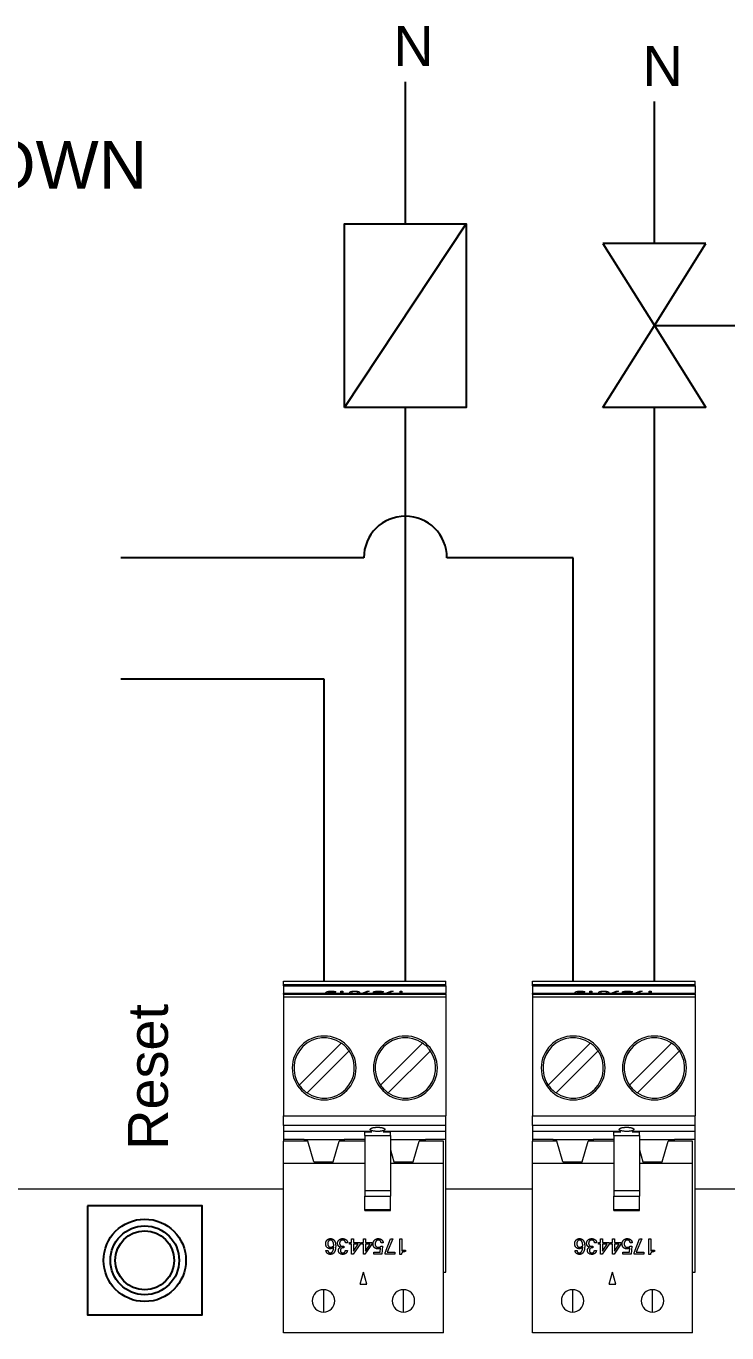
# Model space of a CAD drawing. Header units: millimetres. Extents: x -118 to 1430, y 370 to 1370.
# Drawn here: x 1308.9 to 1352.7, y 544.6 to 626.3 of the extents above; entities that cross this region are included whole.
import ezdxf

# ---------------------------------------------------------------- set-up
doc = ezdxf.new("R2010")
doc.units = ezdxf.units.MM
doc.layers.add('TANGENT EDGES', color=7, linetype='Continuous', lineweight=0)
doc.layers.add('VISIBLE', color=7, linetype='Continuous', lineweight=0)
doc.styles.get("Standard").update_dxf_attribs({"font": 'arial.ttf'})

msp = doc.modelspace()

# ---------------------------------------------------------------- linework, layer by layer
for p, q in [((1332.598, 613.949), (1332.598, 622.834)), ((1348.176, 612.712), (1348.176, 621.596)), ((1328.787, 602.457), (1336.409, 613.949)), ((1351.398, 612.712), (1344.954, 612.712)), ((1344.954, 612.712), (1348.176, 607.584)), ((1348.176, 607.584), (1351.398, 612.712)), ((1344.954, 602.457), (1348.176, 607.584)), ((1348.176, 607.584), (1351.398, 602.457)), ((1348.176, 607.584), (1354.915, 607.584)), ((1332.598, 566.57), (1332.598, 602.457)), ((1351.398, 602.457), (1344.954, 602.457)), ((1348.176, 566.57), (1348.176, 602.457)), ((1330, 593.061), (1314.804, 593.061)), ((1343.096, 593.061), (1335.197, 593.061)), ((1343.096, 566.57), (1343.096, 593.061)), ((1327.518, 585.459), (1314.804, 585.459)), ((1327.518, 566.57), (1327.518, 585.459))]:
    msp.add_line(p, q)
for points in [[(1328.787, 602.457), (1328.787, 613.949), (1336.409, 613.949), (1336.409, 602.457)], [(1312.705, 552.523), (1312.705, 545.692), (1319.888, 545.692), (1319.888, 552.523)]]:
    msp.add_lwpolyline(points, close=True)
for radius in [2.576, 2.151, 1.842]:
    msp.add_circle((1316.297, 549.107), radius)
msp.add_arc((1332.598, 593.061), 2.599, 0, 180)
at = {"layer": 'TANGENT EDGES'}
for p, q in [((1324.978, 566.37), (1335.138, 566.37)), ((1324.978, 565.766), (1335.138, 565.766)), ((1327.813, 565.804), (1327.813, 565.79)), ((1327.971, 565.944), (1327.971, 565.927)), ((1327.975, 565.883), (1327.975, 565.866)), ((1328.084, 565.8), (1328.084, 565.79)), ((1328.152, 565.934), (1328.152, 565.903)), ((1328.176, 565.868), (1328.176, 565.79)), ((1329.29, 565.805), (1329.29, 565.79)), ((1329.427, 565.944), (1329.427, 565.927)), ((1329.564, 565.805), (1329.564, 565.79)), ((1330.682, 565.927), (1330.682, 565.846)), ((1330.776, 565.859), (1330.776, 565.835)), ((1330.919, 565.944), (1330.919, 565.927)), ((1330.922, 565.849), (1330.922, 565.831)), ((1331.126, 565.932), (1331.126, 565.898)), ((1340.556, 566.37), (1350.716, 566.37)), ((1340.556, 565.766), (1350.716, 565.766)), ((1343.391, 565.804), (1343.391, 565.79)), ((1343.549, 565.944), (1343.549, 565.927)), ((1343.553, 565.883), (1343.553, 565.866)), ((1343.662, 565.8), (1343.662, 565.79)), ((1343.73, 565.934), (1343.73, 565.903)), ((1343.754, 565.868), (1343.754, 565.79)), ((1344.868, 565.805), (1344.868, 565.79)), ((1345.005, 565.944), (1345.005, 565.927)), ((1345.142, 565.805), (1345.142, 565.79)), ((1346.26, 565.927), (1346.26, 565.846)), ((1346.354, 565.859), (1346.354, 565.835)), ((1346.497, 565.944), (1346.497, 565.927)), ((1346.499, 565.849), (1346.499, 565.831)), ((1346.704, 565.932), (1346.704, 565.898)), ((1335.138, 565.566), (1324.978, 565.566)), ((1350.716, 565.566), (1340.556, 565.566)), ((1324.978, 558.14), (1335.138, 558.14)), ((1340.556, 558.14), (1350.716, 558.14)), ((1330.058, 557.138), (1330.506, 557.138)), ((1331.21, 557.138), (1331.658, 557.138)), ((1345.636, 557.138), (1346.084, 557.138)), ((1346.788, 557.138), (1347.236, 557.138)), ((1330.058, 553.115), (1331.658, 553.115)), ((1345.636, 553.115), (1347.236, 553.115)), ((1330.058, 552.294), (1331.658, 552.294)), ((1345.636, 552.294), (1347.236, 552.294)), ((1327.478, 547.27), (1327.478, 545.87)), ((1332.478, 545.87), (1332.478, 547.27)), ((1343.056, 547.27), (1343.056, 545.87)), ((1348.056, 545.87), (1348.056, 547.27))]:
    msp.add_line(p, q, dxfattribs=at)
for centre, start, end in [((1327.478, 546.57), 90, 270), ((1327.478, 546.57), 270, 90), ((1332.478, 546.57), 90, 270), ((1332.478, 546.57), 270, 90), ((1343.056, 546.57), 90, 270), ((1343.056, 546.57), 270, 90), ((1348.056, 546.57), 90, 270), ((1348.056, 546.57), 270, 90)]:
    msp.add_arc(centre, 0.7, start, end, dxfattribs=at)
at = {"layer": 'VISIBLE'}
for p, q in [((1324.978, 566.37), (1324.978, 566.57)), ((1324.978, 566.57), (1335.138, 566.57)), ((1335.138, 566.37), (1335.138, 566.57)), ((1340.556, 566.37), (1340.556, 566.57)), ((1340.556, 566.57), (1350.716, 566.57)), ((1350.716, 566.37), (1350.716, 566.57)), ((1324.978, 566.27), (1324.978, 566.37)), ((1324.978, 566.27), (1324.978, 565.79)), ((1324.978, 566.27), (1335.138, 566.27)), ((1335.138, 565.79), (1324.978, 565.79)), ((1324.978, 565.766), (1324.978, 565.79)), ((1324.978, 565.766), (1324.978, 565.566)), ((1327.733, 565.79), (1327.719, 565.793)), ((1327.756, 565.848), (1327.756, 565.79)), ((1327.757, 565.865), (1327.757, 565.849)), ((1328.242, 565.903), (1328.116, 565.903)), ((1328.131, 565.828), (1328.131, 565.79)), ((1328.556, 565.79), (1328.556, 565.941)), ((1328.556, 565.941), (1328.679, 565.941)), ((1328.679, 565.843), (1328.556, 565.843)), ((1328.679, 565.941), (1328.679, 565.811)), ((1328.679, 565.811), (1328.679, 565.79)), ((1328.908, 565.819), (1328.908, 565.803)), ((1329.243, 565.858), (1329.243, 565.79)), ((1329.611, 565.858), (1329.611, 565.79)), ((1329.858, 565.79), (1330.205, 565.941)), ((1329.858, 565.79), (1329.858, 565.79)), ((1330.342, 565.941), (1329.986, 565.795)), ((1329.986, 565.795), (1329.986, 565.79)), ((1329.986, 565.795), (1330.476, 565.795)), ((1330.205, 565.941), (1330.205, 565.885)), ((1330.205, 565.941), (1330.342, 565.941)), ((1330.476, 565.795), (1330.476, 565.79)), ((1330.639, 565.79), (1330.639, 565.795)), ((1330.639, 565.795), (1331.046, 565.795)), ((1330.72, 565.887), (1330.72, 565.84)), ((1331.046, 565.795), (1331.067, 565.841)), ((1331.046, 565.795), (1331.046, 565.79)), ((1331.067, 565.841), (1331.067, 565.79)), ((1331.094, 565.863), (1331.094, 565.79)), ((1331.094, 565.863), (1331.191, 565.863)), ((1331.225, 565.898), (1331.098, 565.898)), ((1331.191, 565.863), (1331.157, 565.79)), ((1331.341, 565.79), (1331.689, 565.941)), ((1331.341, 565.79), (1331.341, 565.79)), ((1331.826, 565.941), (1331.47, 565.795)), ((1331.47, 565.795), (1331.959, 565.795)), ((1331.47, 565.795), (1331.47, 565.79)), ((1331.689, 565.941), (1331.689, 565.885)), ((1331.689, 565.941), (1331.826, 565.941)), ((1331.959, 565.795), (1331.959, 565.79)), ((1332.265, 565.941), (1332.387, 565.941)), ((1332.265, 565.79), (1332.265, 565.941)), ((1332.387, 565.843), (1332.265, 565.843)), ((1332.387, 565.941), (1332.387, 565.811)), ((1332.387, 565.811), (1332.387, 565.79)), ((1332.617, 565.819), (1332.617, 565.803)), ((1335.138, 566.27), (1335.138, 566.37)), ((1335.138, 566.27), (1335.138, 565.79)), ((1335.138, 565.766), (1335.138, 565.79)), ((1335.138, 565.766), (1335.138, 565.566)), ((1340.556, 566.27), (1340.556, 566.37)), ((1340.556, 566.27), (1340.556, 565.79)), ((1340.556, 566.27), (1350.716, 566.27)), ((1350.716, 565.79), (1340.556, 565.79)), ((1340.556, 565.766), (1340.556, 565.79)), ((1340.556, 565.766), (1340.556, 565.566)), ((1343.311, 565.79), (1343.297, 565.793)), ((1343.334, 565.848), (1343.334, 565.79)), ((1343.335, 565.865), (1343.335, 565.849)), ((1343.82, 565.903), (1343.694, 565.903)), ((1343.709, 565.828), (1343.709, 565.79)), ((1344.134, 565.79), (1344.134, 565.941)), ((1344.134, 565.941), (1344.257, 565.941)), ((1344.257, 565.843), (1344.134, 565.843)), ((1344.257, 565.941), (1344.257, 565.811)), ((1344.257, 565.811), (1344.257, 565.79)), ((1344.486, 565.819), (1344.486, 565.803)), ((1344.821, 565.858), (1344.821, 565.79)), ((1345.189, 565.858), (1345.189, 565.79)), ((1345.436, 565.79), (1345.783, 565.941)), ((1345.436, 565.79), (1345.436, 565.79)), ((1345.92, 565.941), (1345.564, 565.795)), ((1345.564, 565.795), (1345.564, 565.79)), ((1345.564, 565.795), (1346.054, 565.795)), ((1345.783, 565.941), (1345.783, 565.885)), ((1345.783, 565.941), (1345.92, 565.941)), ((1346.054, 565.795), (1346.054, 565.79)), ((1346.217, 565.79), (1346.217, 565.795)), ((1346.217, 565.795), (1346.624, 565.795)), ((1346.298, 565.887), (1346.298, 565.84)), ((1346.624, 565.795), (1346.645, 565.841)), ((1346.624, 565.795), (1346.624, 565.79)), ((1346.645, 565.841), (1346.645, 565.79)), ((1346.672, 565.863), (1346.672, 565.79)), ((1346.672, 565.863), (1346.769, 565.863)), ((1346.803, 565.898), (1346.676, 565.898)), ((1346.769, 565.863), (1346.735, 565.79)), ((1346.919, 565.79), (1347.267, 565.941)), ((1346.919, 565.79), (1346.919, 565.79)), ((1347.404, 565.941), (1347.048, 565.795)), ((1347.048, 565.795), (1347.537, 565.795)), ((1347.048, 565.795), (1347.048, 565.79)), ((1347.267, 565.941), (1347.267, 565.885)), ((1347.267, 565.941), (1347.404, 565.941)), ((1347.537, 565.795), (1347.537, 565.79)), ((1347.843, 565.941), (1347.965, 565.941)), ((1347.843, 565.79), (1347.843, 565.941)), ((1347.965, 565.843), (1347.843, 565.843)), ((1347.965, 565.941), (1347.965, 565.811)), ((1347.965, 565.811), (1347.965, 565.79)), ((1348.195, 565.819), (1348.195, 565.803)), ((1350.716, 566.27), (1350.716, 566.37)), ((1350.716, 566.27), (1350.716, 565.79)), ((1350.716, 565.766), (1350.716, 565.79)), ((1350.716, 565.766), (1350.716, 565.566)), ((1324.978, 565.566), (1324.978, 558.14)), ((1335.138, 565.566), (1335.138, 558.14)), ((1340.556, 565.566), (1340.556, 558.14)), ((1350.716, 565.566), (1350.716, 558.14)), ((1328.585, 562.702), (1325.956, 560.073)), ((1331.036, 560.073), (1333.665, 562.702)), ((1344.163, 562.702), (1341.534, 560.073)), ((1346.614, 560.073), (1349.243, 562.702)), ((1326.451, 559.578), (1329.08, 562.207)), ((1334.16, 562.207), (1331.531, 559.578)), ((1342.029, 559.578), (1344.658, 562.207)), ((1349.738, 562.207), (1347.109, 559.578)), ((1324.978, 557.54), (1324.978, 558.14)), ((1324.978, 557.54), (1324.978, 557.17)), ((1335.138, 557.54), (1324.978, 557.54)), ((1335.138, 557.54), (1335.138, 558.14)), ((1335.138, 557.17), (1335.138, 557.54)), ((1340.556, 557.54), (1340.556, 558.14)), ((1340.556, 557.54), (1340.556, 557.17)), ((1350.716, 557.54), (1340.556, 557.54)), ((1350.716, 557.54), (1350.716, 558.14)), ((1350.716, 557.17), (1350.716, 557.54)), ((1330.477, 557.17), (1324.978, 557.17)), ((1324.978, 557.17), (1324.978, 556.67)), ((1330.058, 557.17), (1330.058, 557.138)), ((1330.058, 556.913), (1330.058, 557.138)), ((1330.058, 556.913), (1330.058, 553.485)), ((1330.058, 556.913), (1331.658, 556.913)), ((1335.138, 557.17), (1331.24, 557.17)), ((1331.658, 557.17), (1331.658, 557.138)), ((1331.658, 556.913), (1331.658, 557.138)), ((1331.658, 556.913), (1331.658, 553.485)), ((1335.138, 556.67), (1335.138, 557.17)), ((1346.055, 557.17), (1340.556, 557.17)), ((1340.556, 557.17), (1340.556, 556.67)), ((1345.636, 557.17), (1345.636, 557.138)), ((1345.636, 556.913), (1345.636, 557.138)), ((1345.636, 556.913), (1345.636, 553.485)), ((1345.636, 556.913), (1347.236, 556.913)), ((1350.716, 557.17), (1346.818, 557.17)), ((1347.236, 557.17), (1347.236, 557.138)), ((1347.236, 556.913), (1347.236, 557.138)), ((1347.236, 556.913), (1347.236, 553.485)), ((1350.716, 556.67), (1350.716, 557.17)), ((1324.978, 556.67), (1324.978, 556.57)), ((1326.263, 556.67), (1324.978, 556.67)), ((1326.503, 556.57), (1324.978, 556.57)), ((1324.978, 555.196), (1324.978, 556.57)), ((1326.263, 556.67), (1328.773, 556.67)), ((1326.263, 556.67), (1326.263, 556.57)), ((1326.873, 555.27), (1326.503, 556.57)), ((1328.083, 555.27), (1328.453, 556.57)), ((1330.058, 556.57), (1328.453, 556.57)), ((1330.058, 556.67), (1328.773, 556.67)), ((1328.773, 556.67), (1328.773, 556.57)), ((1331.658, 556.67), (1333.853, 556.67)), ((1331.658, 556.025), (1331.873, 555.27)), ((1333.083, 555.27), (1333.453, 556.57)), ((1334.978, 556.57), (1333.453, 556.57)), ((1333.853, 556.57), (1333.853, 556.67)), ((1335.138, 556.67), (1333.853, 556.67)), ((1334.978, 555.196), (1334.978, 556.57)), ((1335.138, 548.37), (1335.138, 556.67)), ((1340.556, 556.67), (1340.556, 556.57)), ((1341.841, 556.67), (1340.556, 556.67)), ((1342.081, 556.57), (1340.556, 556.57)), ((1340.556, 555.196), (1340.556, 556.57)), ((1341.841, 556.67), (1344.351, 556.67)), ((1341.841, 556.67), (1341.841, 556.57)), ((1342.451, 555.27), (1342.081, 556.57)), ((1343.661, 555.27), (1344.031, 556.57)), ((1345.636, 556.57), (1344.031, 556.57)), ((1345.636, 556.67), (1344.351, 556.67)), ((1344.351, 556.67), (1344.351, 556.57)), ((1347.236, 556.67), (1349.431, 556.67)), ((1347.236, 556.025), (1347.451, 555.27)), ((1348.661, 555.27), (1349.031, 556.57)), ((1350.556, 556.57), (1349.031, 556.57)), ((1349.431, 556.57), (1349.431, 556.67)), ((1350.716, 556.67), (1349.431, 556.67)), ((1350.556, 555.196), (1350.556, 556.57)), ((1350.716, 548.37), (1350.716, 556.67)), ((1324.978, 555.196), (1330.058, 555.196)), ((1324.978, 553.57), (1324.978, 555.196)), ((1326.873, 555.27), (1328.083, 555.27)), ((1331.658, 555.196), (1334.978, 555.196)), ((1331.873, 555.27), (1333.083, 555.27)), ((1334.978, 553.57), (1334.978, 555.196)), ((1340.556, 555.196), (1345.636, 555.196)), ((1340.556, 553.57), (1340.556, 555.196)), ((1342.451, 555.27), (1343.661, 555.27)), ((1347.236, 555.196), (1350.556, 555.196)), ((1347.451, 555.27), (1348.661, 555.27)), ((1350.556, 553.57), (1350.556, 555.196)), ((1306.678, 553.57), (1324.978, 553.57)), ((1324.978, 544.57), (1324.978, 553.57)), ((1330.058, 553.485), (1330.058, 553.115)), ((1330.058, 553.485), (1331.658, 553.485)), ((1331.658, 553.485), (1331.658, 553.115)), ((1334.978, 544.57), (1334.978, 553.57)), ((1335.138, 553.57), (1340.556, 553.57)), ((1340.556, 544.57), (1340.556, 553.57)), ((1345.636, 553.485), (1345.636, 553.115)), ((1345.636, 553.485), (1347.236, 553.485)), ((1347.236, 553.485), (1347.236, 553.115)), ((1350.556, 544.57), (1350.556, 553.57)), ((1350.716, 553.57), (1356.134, 553.57)), ((1330.058, 552.294), (1330.058, 553.115)), ((1331.658, 552.294), (1331.658, 553.115)), ((1345.636, 552.294), (1345.636, 553.115)), ((1347.236, 552.294), (1347.236, 553.115)), ((1330.058, 552.23), (1330.058, 552.294)), ((1330.058, 552.23), (1331.658, 552.23)), ((1331.658, 552.23), (1331.658, 552.294)), ((1345.636, 552.23), (1345.636, 552.294)), ((1345.636, 552.23), (1347.236, 552.23)), ((1347.236, 552.23), (1347.236, 552.294)), ((1328.983, 550.199), (1328.856, 550.199)), ((1329.104, 550.223), (1329.233, 550.223)), ((1329.104, 550.115), (1329.104, 550.223)), ((1329.233, 550.451), (1329.356, 550.451)), ((1329.233, 550.223), (1329.233, 550.451)), ((1329.356, 550.451), (1329.356, 550.223)), ((1329.356, 550.223), (1329.763, 550.223)), ((1329.763, 550.223), (1329.763, 550.115)), ((1329.845, 550.223), (1329.974, 550.223)), ((1329.845, 550.115), (1329.845, 550.223)), ((1329.974, 550.223), (1329.974, 550.451)), ((1329.974, 550.451), (1330.097, 550.451)), ((1330.097, 550.451), (1330.097, 550.223)), ((1330.097, 550.223), (1330.505, 550.223)), ((1330.505, 550.223), (1330.505, 550.115)), ((1331.211, 550.2), (1331.084, 550.2)), ((1331.327, 549.582), (1331.674, 550.451)), ((1331.811, 550.451), (1331.455, 549.609)), ((1331.674, 550.451), (1331.811, 550.451)), ((1332.25, 549.48), (1332.25, 550.451)), ((1332.25, 550.451), (1332.373, 550.451)), ((1332.373, 550.451), (1332.373, 549.7)), ((1344.561, 550.199), (1344.434, 550.199)), ((1344.682, 550.223), (1344.811, 550.223)), ((1344.682, 550.115), (1344.682, 550.223)), ((1344.811, 550.451), (1344.934, 550.451)), ((1344.811, 550.223), (1344.811, 550.451)), ((1344.934, 550.451), (1344.934, 550.223)), ((1344.934, 550.223), (1345.341, 550.223)), ((1345.341, 550.223), (1345.341, 550.115)), ((1345.423, 550.223), (1345.552, 550.223)), ((1345.423, 550.115), (1345.423, 550.223)), ((1345.552, 550.223), (1345.552, 550.451)), ((1345.552, 550.451), (1345.675, 550.451)), ((1345.675, 550.451), (1345.675, 550.223)), ((1345.675, 550.223), (1346.083, 550.223)), ((1346.083, 550.223), (1346.083, 550.115)), ((1346.789, 550.2), (1346.662, 550.2)), ((1346.905, 549.582), (1347.252, 550.451)), ((1347.389, 550.451), (1347.033, 549.609)), ((1347.252, 550.451), (1347.389, 550.451)), ((1347.828, 549.48), (1347.828, 550.451)), ((1347.828, 550.451), (1347.951, 550.451)), ((1347.951, 550.451), (1347.951, 549.7)), ((1327.631, 549.717), (1327.757, 549.717)), ((1328.692, 549.985), (1328.739, 549.985)), ((1328.739, 549.89), (1328.711, 549.89)), ((1328.739, 549.985), (1328.739, 549.89)), ((1328.845, 549.728), (1328.971, 549.728)), ((1329.233, 550.115), (1329.104, 550.115)), ((1329.233, 549.484), (1329.233, 550.115)), ((1329.329, 549.484), (1329.233, 549.484)), ((1329.763, 550.115), (1329.329, 549.484)), ((1329.356, 549.677), (1329.649, 550.115)), ((1329.356, 550.115), (1329.356, 549.677)), ((1329.649, 550.115), (1329.356, 550.115)), ((1329.974, 550.115), (1329.845, 550.115)), ((1329.974, 549.484), (1329.974, 550.115)), ((1330.071, 549.484), (1329.974, 549.484)), ((1330.505, 550.115), (1330.071, 549.484)), ((1330.097, 550.115), (1330.097, 549.677)), ((1330.097, 549.677), (1330.39, 550.115)), ((1330.39, 550.115), (1330.097, 550.115)), ((1330.624, 549.496), (1330.624, 549.609)), ((1330.624, 549.609), (1331.031, 549.609)), ((1331.136, 549.496), (1330.624, 549.496)), ((1331.031, 549.609), (1331.052, 549.874)), ((1331.08, 550), (1331.177, 550)), ((1331.177, 550), (1331.136, 549.496)), ((1331.327, 549.496), (1331.327, 549.582)), ((1331.945, 549.496), (1331.327, 549.496)), ((1331.455, 549.609), (1331.945, 549.609)), ((1331.945, 549.609), (1331.945, 549.496)), ((1332.345, 549.48), (1332.25, 549.48)), ((1332.602, 549.749), (1332.602, 549.653)), ((1343.209, 549.717), (1343.335, 549.717)), ((1344.27, 549.985), (1344.317, 549.985)), ((1344.317, 549.89), (1344.289, 549.89)), ((1344.317, 549.985), (1344.317, 549.89)), ((1344.422, 549.728), (1344.549, 549.728)), ((1344.811, 550.115), (1344.682, 550.115)), ((1344.811, 549.484), (1344.811, 550.115)), ((1344.907, 549.484), (1344.811, 549.484)), ((1345.341, 550.115), (1344.907, 549.484)), ((1344.934, 549.677), (1345.227, 550.115)), ((1344.934, 550.115), (1344.934, 549.677)), ((1345.227, 550.115), (1344.934, 550.115)), ((1345.552, 550.115), (1345.423, 550.115)), ((1345.552, 549.484), (1345.552, 550.115)), ((1345.649, 549.484), (1345.552, 549.484)), ((1346.083, 550.115), (1345.649, 549.484)), ((1345.675, 550.115), (1345.675, 549.677)), ((1345.675, 549.677), (1345.968, 550.115)), ((1345.968, 550.115), (1345.675, 550.115)), ((1346.202, 549.496), (1346.202, 549.609)), ((1346.202, 549.609), (1346.609, 549.609)), ((1346.714, 549.496), (1346.202, 549.496)), ((1346.609, 549.609), (1346.63, 549.874)), ((1346.658, 550), (1346.755, 550)), ((1346.755, 550), (1346.714, 549.496)), ((1346.905, 549.496), (1346.905, 549.582)), ((1347.523, 549.496), (1346.905, 549.496)), ((1347.033, 549.609), (1347.523, 549.609)), ((1347.523, 549.609), (1347.523, 549.496)), ((1347.922, 549.48), (1347.828, 549.48)), ((1348.18, 549.749), (1348.18, 549.653)), ((1329.777, 547.62), (1329.978, 548.37)), ((1330.179, 547.62), (1329.978, 548.37)), ((1334.978, 548.37), (1335.138, 548.37)), ((1345.355, 547.62), (1345.556, 548.37)), ((1345.757, 547.62), (1345.556, 548.37)), ((1350.556, 548.37), (1350.716, 548.37)), ((1329.777, 547.62), (1330.179, 547.62)), ((1345.355, 547.62), (1345.757, 547.62)), ((1334.978, 544.57), (1324.978, 544.57)), ((1350.556, 544.57), (1340.556, 544.57))]:
    msp.add_line(p, q, dxfattribs=at)
for centre, radius, start, end in [((1327.518, 561.14), 2, 90, 270), ((1327.518, 561.14), 1.891, 135, 214.33655), ((1327.518, 561.14), 1.891, 55.66345, 135), ((1327.518, 561.14), 2, 270, 90), ((1327.518, 561.14), 1.891, 34.33655, 55.66345), ((1332.598, 561.14), 2, 90, 270), ((1332.598, 561.14), 1.891, 135, 214.33655), ((1332.598, 561.14), 1.891, 55.66345, 135), ((1332.598, 561.14), 2, 270, 90), ((1332.598, 561.14), 1.891, 34.33655, 55.66345), ((1343.096, 561.14), 2, 90, 270), ((1343.096, 561.14), 1.891, 135, 214.33655), ((1343.096, 561.14), 1.891, 55.66345, 135), ((1343.096, 561.14), 2, 270, 90), ((1343.096, 561.14), 1.891, 34.33655, 55.66345), ((1348.176, 561.14), 2, 90, 270), ((1348.176, 561.14), 1.891, 135, 214.33655), ((1348.176, 561.14), 1.891, 55.66345, 135), ((1348.176, 561.14), 2, 270, 90), ((1348.176, 561.14), 1.891, 34.33655, 55.66345), ((1327.518, 561.14), 1.891, 315, 34.33655), ((1332.598, 561.14), 1.891, 315, 34.33655), ((1343.096, 561.14), 1.891, 315, 34.33655), ((1348.176, 561.14), 1.891, 315, 34.33655), ((1327.518, 561.14), 1.891, 214.33655, 235.66345), ((1332.598, 561.14), 1.891, 214.33655, 235.66345), ((1343.096, 561.14), 1.891, 214.33655, 235.66345), ((1348.176, 561.14), 1.891, 214.33655, 235.66345), ((1327.518, 561.14), 1.891, 235.66345, 315), ((1332.598, 561.14), 1.891, 235.66345, 315), ((1343.096, 561.14), 1.891, 235.66345, 315), ((1348.176, 561.14), 1.891, 235.66345, 315)]:
    msp.add_arc(centre, radius, start, end, dxfattribs=at)
for points in [[(1327.633, 565.853), (1327.633, 565.944), (1327.971, 565.944)], [(1327.719, 565.793), (1327.633, 565.814), (1327.633, 565.853)], [(1327.675, 565.807), (1327.705, 565.822), (1327.756, 565.831)], [(1327.953, 565.866), (1327.852, 565.866), (1327.756, 565.848)], [(1327.756, 565.848), (1327.758, 565.82), (1327.813, 565.804)], [(1327.822, 565.911), (1327.768, 565.895), (1327.757, 565.865)], [(1327.757, 565.865), (1327.852, 565.883), (1327.975, 565.883)], [(1327.813, 565.804), (1327.854, 565.793), (1327.916, 565.79)], [(1327.964, 565.927), (1327.876, 565.927), (1327.822, 565.911)], [(1328.083, 565.855), (1328.035, 565.866), (1327.953, 565.866)], [(1328.116, 565.903), (1328.1, 565.927), (1327.964, 565.927)], [(1327.971, 565.944), (1328.078, 565.944), (1328.152, 565.934)], [(1327.975, 565.883), (1328.094, 565.883), (1328.176, 565.868)], [(1327.999, 565.79), (1328.05, 565.792), (1328.084, 565.8)], [(1328.131, 565.828), (1328.131, 565.845), (1328.083, 565.855)], [(1328.084, 565.8), (1328.131, 565.811), (1328.131, 565.828)], [(1328.152, 565.934), (1328.227, 565.923), (1328.242, 565.903)], [(1328.176, 565.868), (1328.258, 565.853), (1328.258, 565.829)], [(1328.258, 565.829), (1328.258, 565.806), (1328.182, 565.79)], [(1328.679, 565.811), (1328.753, 565.819), (1328.908, 565.819)], [(1328.908, 565.803), (1328.764, 565.803), (1328.698, 565.79)], [(1329.116, 565.858), (1329.116, 565.944), (1329.427, 565.944)], [(1329.21, 565.79), (1329.116, 565.811), (1329.116, 565.858)], [(1329.154, 565.809), (1329.185, 565.825), (1329.243, 565.834)], [(1329.29, 565.912), (1329.243, 565.897), (1329.243, 565.858)], [(1329.243, 565.858), (1329.243, 565.82), (1329.29, 565.805)], [(1329.427, 565.927), (1329.337, 565.927), (1329.29, 565.912)], [(1329.29, 565.805), (1329.326, 565.793), (1329.387, 565.79)], [(1329.427, 565.944), (1329.738, 565.944), (1329.738, 565.858)], [(1329.564, 565.912), (1329.517, 565.927), (1329.427, 565.927)], [(1329.467, 565.79), (1329.528, 565.793), (1329.564, 565.805)], [(1329.611, 565.858), (1329.611, 565.897), (1329.564, 565.912)], [(1329.564, 565.805), (1329.611, 565.82), (1329.611, 565.858)], [(1329.611, 565.834), (1329.669, 565.825), (1329.7, 565.809)], [(1329.738, 565.858), (1329.738, 565.811), (1329.645, 565.79)], [(1330.593, 565.885), (1330.593, 565.91), (1330.682, 565.927)], [(1330.682, 565.846), (1330.593, 565.86), (1330.593, 565.885)], [(1330.682, 565.927), (1330.771, 565.944), (1330.919, 565.944)], [(1330.889, 565.831), (1330.77, 565.831), (1330.682, 565.846)], [(1330.775, 565.916), (1330.72, 565.904), (1330.72, 565.887)], [(1330.72, 565.887), (1330.72, 565.869), (1330.776, 565.859)], [(1330.919, 565.927), (1330.83, 565.927), (1330.775, 565.916)], [(1330.776, 565.859), (1330.832, 565.849), (1330.922, 565.849)], [(1331.067, 565.841), (1330.996, 565.831), (1330.889, 565.831)], [(1330.919, 565.944), (1331.04, 565.944), (1331.126, 565.932)], [(1331.038, 565.92), (1330.988, 565.927), (1330.919, 565.927)], [(1330.922, 565.849), (1331.024, 565.849), (1331.094, 565.863)], [(1331.098, 565.898), (1331.088, 565.913), (1331.038, 565.92)], [(1331.126, 565.932), (1331.212, 565.921), (1331.225, 565.898)], [(1332.387, 565.811), (1332.462, 565.819), (1332.617, 565.819)], [(1332.617, 565.803), (1332.472, 565.803), (1332.407, 565.79)], [(1343.211, 565.853), (1343.211, 565.944), (1343.549, 565.944)], [(1343.297, 565.793), (1343.211, 565.814), (1343.211, 565.853)], [(1343.253, 565.807), (1343.283, 565.822), (1343.334, 565.831)], [(1343.531, 565.866), (1343.43, 565.866), (1343.334, 565.848)], [(1343.334, 565.848), (1343.336, 565.82), (1343.391, 565.804)], [(1343.4, 565.911), (1343.346, 565.895), (1343.335, 565.865)], [(1343.335, 565.865), (1343.43, 565.883), (1343.553, 565.883)], [(1343.391, 565.804), (1343.432, 565.793), (1343.494, 565.79)], [(1343.541, 565.927), (1343.454, 565.927), (1343.4, 565.911)], [(1343.661, 565.855), (1343.613, 565.866), (1343.531, 565.866)], [(1343.694, 565.903), (1343.678, 565.927), (1343.541, 565.927)], [(1343.549, 565.944), (1343.656, 565.944), (1343.73, 565.934)], [(1343.553, 565.883), (1343.672, 565.883), (1343.754, 565.868)], [(1343.577, 565.79), (1343.628, 565.792), (1343.662, 565.8)], [(1343.709, 565.828), (1343.709, 565.845), (1343.661, 565.855)], [(1343.662, 565.8), (1343.709, 565.811), (1343.709, 565.828)], [(1343.73, 565.934), (1343.805, 565.923), (1343.82, 565.903)], [(1343.754, 565.868), (1343.836, 565.853), (1343.836, 565.829)], [(1343.836, 565.829), (1343.836, 565.806), (1343.76, 565.79)], [(1344.257, 565.811), (1344.331, 565.819), (1344.486, 565.819)], [(1344.486, 565.803), (1344.342, 565.803), (1344.276, 565.79)], [(1344.694, 565.858), (1344.694, 565.944), (1345.005, 565.944)], [(1344.788, 565.79), (1344.694, 565.811), (1344.694, 565.858)], [(1344.732, 565.809), (1344.763, 565.825), (1344.821, 565.834)], [(1344.868, 565.912), (1344.821, 565.897), (1344.821, 565.858)], [(1344.821, 565.858), (1344.821, 565.82), (1344.868, 565.805)], [(1345.005, 565.927), (1344.915, 565.927), (1344.868, 565.912)], [(1344.868, 565.805), (1344.904, 565.793), (1344.965, 565.79)], [(1345.005, 565.944), (1345.316, 565.944), (1345.316, 565.858)], [(1345.142, 565.912), (1345.095, 565.927), (1345.005, 565.927)], [(1345.045, 565.79), (1345.106, 565.793), (1345.142, 565.805)], [(1345.189, 565.858), (1345.189, 565.897), (1345.142, 565.912)], [(1345.142, 565.805), (1345.189, 565.82), (1345.189, 565.858)], [(1345.189, 565.834), (1345.247, 565.825), (1345.278, 565.809)], [(1345.316, 565.858), (1345.316, 565.811), (1345.223, 565.79)], [(1346.171, 565.885), (1346.171, 565.91), (1346.26, 565.927)], [(1346.259, 565.846), (1346.171, 565.86), (1346.171, 565.885)], [(1346.467, 565.831), (1346.348, 565.831), (1346.259, 565.846)], [(1346.26, 565.927), (1346.349, 565.944), (1346.497, 565.944)], [(1346.353, 565.916), (1346.298, 565.904), (1346.298, 565.887)], [(1346.298, 565.887), (1346.298, 565.869), (1346.354, 565.859)], [(1346.497, 565.927), (1346.408, 565.927), (1346.353, 565.916)], [(1346.354, 565.859), (1346.41, 565.849), (1346.499, 565.849)], [(1346.645, 565.841), (1346.574, 565.831), (1346.467, 565.831)], [(1346.497, 565.944), (1346.618, 565.944), (1346.704, 565.932)], [(1346.616, 565.92), (1346.566, 565.927), (1346.497, 565.927)], [(1346.499, 565.849), (1346.602, 565.849), (1346.672, 565.863)], [(1346.676, 565.898), (1346.666, 565.913), (1346.616, 565.92)], [(1346.704, 565.932), (1346.79, 565.921), (1346.803, 565.898)], [(1347.965, 565.811), (1348.04, 565.819), (1348.195, 565.819)], [(1348.195, 565.803), (1348.05, 565.803), (1347.985, 565.79)], [(1327.615, 550.14), (1327.615, 550.276), (1327.696, 550.371)], [(1327.696, 550.371), (1327.778, 550.467), (1327.913, 550.467)], [(1327.789, 550.307), (1327.741, 550.243), (1327.741, 550.148)], [(1327.741, 550.148), (1327.741, 550.052), (1327.79, 549.99)], [(1327.916, 550.371), (1327.837, 550.371), (1327.789, 550.307)], [(1327.913, 550.467), (1328.068, 550.467), (1328.154, 550.347)], [(1328.061, 550.283), (1328.007, 550.371), (1327.916, 550.371)], [(1328.117, 550.031), (1328.115, 550.195), (1328.061, 550.283)], [(1328.154, 550.347), (1328.24, 550.228), (1328.24, 550.004)], [(1328.357, 550.169), (1328.357, 550.302), (1328.448, 550.384)], [(1328.405, 550.015), (1328.357, 550.081), (1328.357, 550.169)], [(1328.448, 550.384), (1328.538, 550.467), (1328.673, 550.467)], [(1328.536, 550.315), (1328.485, 550.26), (1328.485, 550.172)], [(1328.485, 550.172), (1328.485, 550.082), (1328.538, 550.034)], [(1328.673, 550.371), (1328.587, 550.371), (1328.536, 550.315)], [(1328.673, 550.467), (1328.807, 550.467), (1328.892, 550.393)], [(1328.809, 550.32), (1328.761, 550.371), (1328.673, 550.371)], [(1328.856, 550.199), (1328.856, 550.269), (1328.809, 550.32)], [(1328.892, 550.393), (1328.977, 550.32), (1328.983, 550.199)], [(1330.578, 550.126), (1330.578, 550.273), (1330.668, 550.37)], [(1330.668, 550.37), (1330.757, 550.467), (1330.904, 550.467)], [(1330.761, 550.303), (1330.706, 550.236), (1330.706, 550.138)], [(1330.904, 550.371), (1330.816, 550.371), (1330.761, 550.303)], [(1330.904, 550.467), (1331.025, 550.467), (1331.111, 550.4)], [(1331.024, 550.329), (1330.974, 550.371), (1330.904, 550.371)], [(1331.084, 550.2), (1331.074, 550.287), (1331.024, 550.329)], [(1331.111, 550.4), (1331.197, 550.333), (1331.211, 550.2)], [(1343.192, 550.14), (1343.192, 550.276), (1343.274, 550.371)], [(1343.274, 550.371), (1343.356, 550.467), (1343.491, 550.467)], [(1343.367, 550.307), (1343.319, 550.243), (1343.319, 550.148)], [(1343.319, 550.148), (1343.319, 550.052), (1343.368, 549.99)], [(1343.494, 550.371), (1343.415, 550.371), (1343.367, 550.307)], [(1343.491, 550.467), (1343.646, 550.467), (1343.732, 550.347)], [(1343.639, 550.283), (1343.585, 550.371), (1343.494, 550.371)], [(1343.695, 550.031), (1343.692, 550.195), (1343.639, 550.283)], [(1343.732, 550.347), (1343.818, 550.228), (1343.818, 550.004)], [(1343.935, 550.169), (1343.935, 550.302), (1344.026, 550.384)], [(1343.983, 550.015), (1343.935, 550.081), (1343.935, 550.169)], [(1344.026, 550.384), (1344.116, 550.467), (1344.251, 550.467)], [(1344.114, 550.315), (1344.063, 550.26), (1344.063, 550.172)], [(1344.063, 550.172), (1344.063, 550.082), (1344.116, 550.034)], [(1344.251, 550.371), (1344.165, 550.371), (1344.114, 550.315)], [(1344.251, 550.467), (1344.385, 550.467), (1344.47, 550.393)], [(1344.387, 550.32), (1344.339, 550.371), (1344.251, 550.371)], [(1344.434, 550.199), (1344.434, 550.269), (1344.387, 550.32)], [(1344.47, 550.393), (1344.555, 550.32), (1344.561, 550.199)], [(1346.156, 550.126), (1346.156, 550.273), (1346.245, 550.37)], [(1346.245, 550.37), (1346.335, 550.467), (1346.482, 550.467)], [(1346.339, 550.303), (1346.284, 550.236), (1346.284, 550.138)], [(1346.482, 550.371), (1346.394, 550.371), (1346.339, 550.303)], [(1346.482, 550.467), (1346.603, 550.467), (1346.689, 550.4)], [(1346.602, 550.329), (1346.552, 550.371), (1346.482, 550.371)], [(1346.662, 550.2), (1346.651, 550.287), (1346.602, 550.329)], [(1346.689, 550.4), (1346.775, 550.333), (1346.789, 550.2)], [(1327.697, 549.919), (1327.615, 550.006), (1327.615, 550.14)], [(1327.721, 549.54), (1327.647, 549.6), (1327.631, 549.717)], [(1327.899, 549.832), (1327.779, 549.832), (1327.697, 549.919)], [(1327.903, 549.48), (1327.796, 549.48), (1327.721, 549.54)], [(1327.757, 549.717), (1327.773, 549.576), (1327.909, 549.576)], [(1327.79, 549.99), (1327.839, 549.928), (1327.92, 549.928)], [(1328.116, 549.935), (1328.021, 549.832), (1327.899, 549.832)], [(1328.24, 550.004), (1328.24, 549.48), (1327.903, 549.48)], [(1327.909, 549.576), (1327.997, 549.576), (1328.052, 549.669)], [(1327.92, 549.928), (1328.021, 549.928), (1328.117, 550.031)], [(1328.052, 549.669), (1328.106, 549.762), (1328.116, 549.935)], [(1328.539, 549.927), (1328.452, 549.949), (1328.405, 550.015)], [(1328.406, 549.728), (1328.406, 549.789), (1328.439, 549.843)], [(1328.481, 549.549), (1328.406, 549.619), (1328.406, 549.728)], [(1328.439, 549.843), (1328.471, 549.898), (1328.539, 549.927)], [(1328.684, 549.48), (1328.557, 549.48), (1328.481, 549.549)], [(1328.711, 549.89), (1328.532, 549.89), (1328.532, 549.725)], [(1328.532, 549.725), (1328.532, 549.653), (1328.572, 549.614)], [(1328.538, 550.034), (1328.591, 549.985), (1328.692, 549.985)], [(1328.572, 549.614), (1328.611, 549.576), (1328.682, 549.576)], [(1328.682, 549.576), (1328.827, 549.576), (1328.845, 549.728)], [(1328.878, 549.543), (1328.8, 549.48), (1328.684, 549.48)], [(1328.971, 549.728), (1328.957, 549.607), (1328.878, 549.543)], [(1330.667, 549.902), (1330.578, 549.986), (1330.578, 550.126)], [(1330.875, 549.817), (1330.756, 549.817), (1330.667, 549.902)], [(1330.706, 550.138), (1330.706, 550.037), (1330.762, 549.979)], [(1330.762, 549.979), (1330.818, 549.921), (1330.907, 549.921)], [(1331.052, 549.874), (1330.981, 549.817), (1330.875, 549.817)], [(1330.907, 549.921), (1331.009, 549.921), (1331.08, 550)], [(1332.602, 549.653), (1332.378, 549.653), (1332.345, 549.48)], [(1332.373, 549.7), (1332.447, 549.749), (1332.602, 549.749)], [(1343.275, 549.919), (1343.192, 550.006), (1343.192, 550.14)], [(1343.299, 549.54), (1343.225, 549.6), (1343.209, 549.717)], [(1343.477, 549.832), (1343.357, 549.832), (1343.275, 549.919)], [(1343.481, 549.48), (1343.374, 549.48), (1343.299, 549.54)], [(1343.335, 549.717), (1343.351, 549.576), (1343.487, 549.576)], [(1343.368, 549.99), (1343.417, 549.928), (1343.498, 549.928)], [(1343.694, 549.935), (1343.599, 549.832), (1343.477, 549.832)], [(1343.818, 550.004), (1343.818, 549.48), (1343.481, 549.48)], [(1343.487, 549.576), (1343.575, 549.576), (1343.63, 549.669)], [(1343.498, 549.928), (1343.599, 549.928), (1343.695, 550.031)], [(1343.63, 549.669), (1343.684, 549.762), (1343.694, 549.935)], [(1344.117, 549.927), (1344.03, 549.949), (1343.983, 550.015)], [(1343.984, 549.728), (1343.984, 549.789), (1344.016, 549.843)], [(1344.059, 549.549), (1343.984, 549.619), (1343.984, 549.728)], [(1344.016, 549.843), (1344.049, 549.898), (1344.117, 549.927)], [(1344.262, 549.48), (1344.135, 549.48), (1344.059, 549.549)], [(1344.289, 549.89), (1344.11, 549.89), (1344.11, 549.725)], [(1344.11, 549.725), (1344.11, 549.653), (1344.15, 549.614)], [(1344.116, 550.034), (1344.169, 549.985), (1344.27, 549.985)], [(1344.15, 549.614), (1344.189, 549.576), (1344.26, 549.576)], [(1344.26, 549.576), (1344.405, 549.576), (1344.422, 549.728)], [(1344.456, 549.543), (1344.378, 549.48), (1344.262, 549.48)], [(1344.549, 549.728), (1344.535, 549.607), (1344.456, 549.543)], [(1346.245, 549.902), (1346.156, 549.986), (1346.156, 550.126)], [(1346.453, 549.817), (1346.334, 549.817), (1346.245, 549.902)], [(1346.284, 550.138), (1346.284, 550.037), (1346.34, 549.979)], [(1346.34, 549.979), (1346.396, 549.921), (1346.485, 549.921)], [(1346.63, 549.874), (1346.559, 549.817), (1346.453, 549.817)], [(1346.485, 549.921), (1346.587, 549.921), (1346.658, 550)], [(1348.18, 549.653), (1347.956, 549.653), (1347.922, 549.48)], [(1347.951, 549.7), (1348.025, 549.749), (1348.18, 549.749)]]:
    msp.add_open_spline(points, degree=2, dxfattribs=at)
for points, knots in [([(1330.404, 557.284), (1330.402, 557.289), (1330.401, 557.293), (1330.4, 557.297), (1330.4, 557.302), (1330.4, 557.307), (1330.401, 557.312), (1330.403, 557.317), (1330.405, 557.322), (1330.409, 557.328), (1330.413, 557.333), (1330.417, 557.338), (1330.423, 557.343)], [0.6597773, 0.6597773, 0.6597773, 0.6597773, 0.7028642, 0.7028642, 0.7028642, 0.7568669, 0.7568669, 0.7568669, 0.8111794, 0.8111794, 0.8111794, 0.8654371, 0.8654371, 0.8654371, 0.8654371]), ([(1330.858, 557.17), (1330.84, 557.17), (1330.822, 557.171), (1330.804, 557.171), (1330.786, 557.172), (1330.769, 557.173), (1330.751, 557.174), (1330.716, 557.176), (1330.682, 557.18), (1330.65, 557.185), (1330.618, 557.189), (1330.588, 557.195), (1330.561, 557.202), (1330.547, 557.205), (1330.534, 557.209), (1330.522, 557.212), (1330.509, 557.216), (1330.498, 557.22), (1330.487, 557.224), (1330.477, 557.229), (1330.467, 557.233), (1330.458, 557.237), (1330.449, 557.242), (1330.442, 557.247), (1330.435, 557.251), (1330.428, 557.256), (1330.422, 557.261), (1330.417, 557.266), (1330.412, 557.271), (1330.408, 557.276), (1330.405, 557.281), (1330.405, 557.282), (1330.404, 557.283), (1330.404, 557.284)], [0, 0, 0, 0, 0.054, 0.054, 0.054, 0.1081119, 0.1081119, 0.1081119, 0.2160335, 0.2160335, 0.2160335, 0.3239429, 0.3239429, 0.3239429, 0.3778641, 0.3778641, 0.3778641, 0.4319972, 0.4319972, 0.4319972, 0.4862463, 0.4862463, 0.4862463, 0.5402406, 0.5402406, 0.5402406, 0.5943776, 0.5943776, 0.5943776, 0.6487161, 0.6487161, 0.6487161, 0.6597773, 0.6597773, 0.6597773, 0.6597773]), ([(1330.423, 557.343), (1330.426, 557.346), (1330.43, 557.348), (1330.434, 557.351), (1330.438, 557.354), (1330.443, 557.357), (1330.448, 557.36), (1330.453, 557.363), (1330.458, 557.366), (1330.463, 557.368), (1330.469, 557.371), (1330.475, 557.374), (1330.481, 557.376), (1330.487, 557.379), (1330.494, 557.381), (1330.501, 557.384), (1330.508, 557.386), (1330.515, 557.389), (1330.522, 557.391), (1330.537, 557.395), (1330.553, 557.4), (1330.57, 557.404)], [0.8611269, 0.8611269, 0.8611269, 0.8611269, 0.8938324, 0.8938324, 0.8938324, 0.9265792, 0.9265792, 0.9265792, 0.959467, 0.959467, 0.959467, 0.9924119, 0.9924119, 0.9924119, 1.0253249, 1.0253249, 1.0253249, 1.0581198, 1.0581198, 1.0581198, 1.1235306, 1.1235306, 1.1235306, 1.1235306]), ([(1330.57, 557.404), (1330.58, 557.406), (1330.591, 557.408), (1330.601, 557.41), (1330.612, 557.412), (1330.623, 557.414), (1330.634, 557.416), (1330.646, 557.418), (1330.657, 557.42), (1330.669, 557.421), (1330.681, 557.423), (1330.693, 557.424), (1330.705, 557.425), (1330.718, 557.427), (1330.73, 557.428), (1330.742, 557.429), (1330.755, 557.43), (1330.768, 557.43), (1330.781, 557.431), (1330.793, 557.432), (1330.806, 557.432), (1330.819, 557.432), (1330.832, 557.433), (1330.845, 557.433), (1330.858, 557.433)], [1.1221288, 1.1221288, 1.1221288, 1.1221288, 1.1611473, 1.1611473, 1.1611473, 1.2000646, 1.2000646, 1.2000646, 1.2390162, 1.2390162, 1.2390162, 1.2780027, 1.2780027, 1.2780027, 1.316905, 1.316905, 1.316905, 1.3558904, 1.3558904, 1.3558904, 1.394915, 1.394915, 1.394915, 1.4338398, 1.4338398, 1.4338398, 1.4338398]), ([(1330.858, 557.433), (1330.87, 557.433), (1330.882, 557.433), (1330.894, 557.432), (1330.906, 557.432), (1330.918, 557.432), (1330.93, 557.431), (1330.942, 557.431), (1330.953, 557.43), (1330.965, 557.429), (1330.977, 557.428), (1330.988, 557.428), (1330.999, 557.426), (1331.011, 557.425), (1331.022, 557.424), (1331.033, 557.423), (1331.044, 557.422), (1331.055, 557.42), (1331.066, 557.419), (1331.076, 557.417), (1331.087, 557.415), (1331.097, 557.414), (1331.107, 557.412), (1331.117, 557.41), (1331.127, 557.408), (1331.136, 557.406), (1331.146, 557.404), (1331.155, 557.402), (1331.164, 557.399), (1331.173, 557.397), (1331.181, 557.395), (1331.19, 557.392), (1331.198, 557.39), (1331.206, 557.387), (1331.213, 557.385), (1331.221, 557.382), (1331.228, 557.379), (1331.235, 557.376), (1331.242, 557.373), (1331.248, 557.371), (1331.254, 557.368), (1331.26, 557.365), (1331.266, 557.362), (1331.271, 557.358), (1331.276, 557.355), (1331.281, 557.352), (1331.285, 557.349), (1331.29, 557.346), (1331.293, 557.343)], [1.4329539, 1.4329539, 1.4329539, 1.4329539, 1.4688088, 1.4688088, 1.4688088, 1.5047575, 1.5047575, 1.5047575, 1.5406875, 1.5406875, 1.5406875, 1.5764951, 1.5764951, 1.5764951, 1.6123262, 1.6123262, 1.6123262, 1.6481983, 1.6481983, 1.6481983, 1.6840015, 1.6840015, 1.6840015, 1.7198212, 1.7198212, 1.7198212, 1.7556962, 1.7556962, 1.7556962, 1.7915158, 1.7915158, 1.7915158, 1.827353, 1.827353, 1.827353, 1.8633412, 1.8633412, 1.8633412, 1.899371, 1.899371, 1.899371, 1.9353274, 1.9353274, 1.9353274, 1.9711343, 1.9711343, 1.9711343, 2.0070686, 2.0070686, 2.0070686, 2.0070686]), ([(1331.312, 557.284), (1331.312, 557.283), (1331.311, 557.282), (1331.311, 557.281), (1331.308, 557.276), (1331.304, 557.271), (1331.299, 557.266), (1331.294, 557.261), (1331.289, 557.256), (1331.282, 557.251), (1331.275, 557.247), (1331.267, 557.242), (1331.258, 557.237), (1331.249, 557.233), (1331.24, 557.229), (1331.229, 557.224), (1331.218, 557.22), (1331.207, 557.216), (1331.195, 557.212), (1331.182, 557.209), (1331.169, 557.205), (1331.156, 557.202), (1331.142, 557.198), (1331.128, 557.195), (1331.113, 557.192), (1331.105, 557.191), (1331.098, 557.19), (1331.09, 557.188), (1331.082, 557.187), (1331.074, 557.186), (1331.066, 557.185), (1331.05, 557.182), (1331.034, 557.18), (1331.017, 557.178), (1331.008, 557.177), (1331, 557.177), (1330.991, 557.176), (1330.983, 557.175), (1330.974, 557.174), (1330.965, 557.174), (1330.948, 557.173), (1330.93, 557.172), (1330.912, 557.171), (1330.894, 557.171), (1330.876, 557.17), (1330.858, 557.17)], [2.2105486, 2.2105486, 2.2105486, 2.2105486, 2.2216247, 2.2216247, 2.2216247, 2.2759317, 2.2759317, 2.2759317, 2.3299268, 2.3299268, 2.3299268, 2.3840773, 2.3840773, 2.3840773, 2.4384124, 2.4384124, 2.4384124, 2.4925399, 2.4925399, 2.4925399, 2.5464815, 2.5464815, 2.5464815, 2.6005234, 2.6005234, 2.6005234, 2.6274693, 2.6274693, 2.6274693, 2.6544262, 2.6544262, 2.6544262, 2.70843, 2.70843, 2.70843, 2.7353823, 2.7353823, 2.7353823, 2.7623324, 2.7623324, 2.7623324, 2.816373, 2.816373, 2.816373, 2.8702953, 2.8702953, 2.8702953, 2.8702953]), ([(1331.293, 557.343), (1331.299, 557.338), (1331.304, 557.333), (1331.307, 557.328), (1331.311, 557.322), (1331.313, 557.317), (1331.315, 557.312), (1331.317, 557.303), (1331.317, 557.294), (1331.312, 557.284)], [2.0048581, 2.0048581, 2.0048581, 2.0048581, 2.0591781, 2.0591781, 2.0591781, 2.1134097, 2.1134097, 2.1134097, 2.2105486, 2.2105486, 2.2105486, 2.2105486]), ([(1345.982, 557.284), (1345.98, 557.289), (1345.979, 557.293), (1345.978, 557.297), (1345.978, 557.302), (1345.978, 557.307), (1345.979, 557.312), (1345.981, 557.317), (1345.983, 557.322), (1345.987, 557.328), (1345.991, 557.333), (1345.995, 557.338), (1346.001, 557.343)], [0.6597773, 0.6597773, 0.6597773, 0.6597773, 0.7028642, 0.7028642, 0.7028642, 0.7568669, 0.7568669, 0.7568669, 0.8111794, 0.8111794, 0.8111794, 0.8654371, 0.8654371, 0.8654371, 0.8654371]), ([(1346.436, 557.17), (1346.418, 557.17), (1346.4, 557.171), (1346.382, 557.171), (1346.364, 557.172), (1346.347, 557.173), (1346.329, 557.174), (1346.294, 557.176), (1346.26, 557.18), (1346.228, 557.185), (1346.196, 557.189), (1346.166, 557.195), (1346.139, 557.202), (1346.125, 557.205), (1346.112, 557.209), (1346.1, 557.212), (1346.087, 557.216), (1346.076, 557.22), (1346.065, 557.224), (1346.055, 557.229), (1346.045, 557.233), (1346.036, 557.237), (1346.027, 557.242), (1346.02, 557.247), (1346.013, 557.251), (1346.006, 557.256), (1346, 557.261), (1345.995, 557.266), (1345.99, 557.271), (1345.986, 557.276), (1345.983, 557.281), (1345.983, 557.282), (1345.982, 557.283), (1345.982, 557.284)], [0, 0, 0, 0, 0.054, 0.054, 0.054, 0.1081119, 0.1081119, 0.1081119, 0.2160335, 0.2160335, 0.2160335, 0.3239429, 0.3239429, 0.3239429, 0.3778641, 0.3778641, 0.3778641, 0.4319972, 0.4319972, 0.4319972, 0.4862463, 0.4862463, 0.4862463, 0.5402406, 0.5402406, 0.5402406, 0.5943776, 0.5943776, 0.5943776, 0.6487161, 0.6487161, 0.6487161, 0.6597773, 0.6597773, 0.6597773, 0.6597773]), ([(1346.001, 557.343), (1346.004, 557.346), (1346.008, 557.348), (1346.012, 557.351), (1346.016, 557.354), (1346.021, 557.357), (1346.026, 557.36), (1346.031, 557.363), (1346.036, 557.366), (1346.041, 557.368), (1346.047, 557.371), (1346.053, 557.374), (1346.059, 557.376), (1346.065, 557.379), (1346.072, 557.381), (1346.079, 557.384), (1346.086, 557.386), (1346.093, 557.389), (1346.1, 557.391), (1346.115, 557.395), (1346.131, 557.4), (1346.148, 557.404)], [0.8611269, 0.8611269, 0.8611269, 0.8611269, 0.8938324, 0.8938324, 0.8938324, 0.9265792, 0.9265792, 0.9265792, 0.959467, 0.959467, 0.959467, 0.9924119, 0.9924119, 0.9924119, 1.0253249, 1.0253249, 1.0253249, 1.0581198, 1.0581198, 1.0581198, 1.1235306, 1.1235306, 1.1235306, 1.1235306]), ([(1346.148, 557.404), (1346.158, 557.406), (1346.168, 557.408), (1346.179, 557.41), (1346.19, 557.412), (1346.201, 557.414), (1346.212, 557.416), (1346.224, 557.418), (1346.235, 557.42), (1346.247, 557.421), (1346.259, 557.423), (1346.271, 557.424), (1346.283, 557.425), (1346.296, 557.427), (1346.308, 557.428), (1346.32, 557.429), (1346.333, 557.43), (1346.346, 557.43), (1346.359, 557.431), (1346.371, 557.432), (1346.384, 557.432), (1346.397, 557.432), (1346.41, 557.433), (1346.423, 557.433), (1346.436, 557.433)], [1.1221288, 1.1221288, 1.1221288, 1.1221288, 1.1611473, 1.1611473, 1.1611473, 1.2000646, 1.2000646, 1.2000646, 1.2390162, 1.2390162, 1.2390162, 1.2780027, 1.2780027, 1.2780027, 1.316905, 1.316905, 1.316905, 1.3558904, 1.3558904, 1.3558904, 1.394915, 1.394915, 1.394915, 1.4338398, 1.4338398, 1.4338398, 1.4338398]), ([(1346.436, 557.433), (1346.448, 557.433), (1346.46, 557.433), (1346.472, 557.432), (1346.484, 557.432), (1346.496, 557.432), (1346.508, 557.431), (1346.519, 557.431), (1346.531, 557.43), (1346.543, 557.429), (1346.555, 557.428), (1346.566, 557.428), (1346.577, 557.426), (1346.589, 557.425), (1346.6, 557.424), (1346.611, 557.423), (1346.622, 557.422), (1346.633, 557.42), (1346.644, 557.419), (1346.654, 557.417), (1346.665, 557.415), (1346.675, 557.414), (1346.685, 557.412), (1346.695, 557.41), (1346.705, 557.408), (1346.714, 557.406), (1346.724, 557.404), (1346.733, 557.402), (1346.742, 557.399), (1346.751, 557.397), (1346.759, 557.395), (1346.768, 557.392), (1346.776, 557.39), (1346.784, 557.387), (1346.791, 557.385), (1346.799, 557.382), (1346.806, 557.379), (1346.813, 557.376), (1346.82, 557.373), (1346.826, 557.371), (1346.832, 557.368), (1346.838, 557.365), (1346.844, 557.362), (1346.849, 557.358), (1346.854, 557.355), (1346.859, 557.352), (1346.863, 557.349), (1346.868, 557.346), (1346.871, 557.343)], [1.4329539, 1.4329539, 1.4329539, 1.4329539, 1.4688088, 1.4688088, 1.4688088, 1.5047575, 1.5047575, 1.5047575, 1.5406875, 1.5406875, 1.5406875, 1.5764951, 1.5764951, 1.5764951, 1.6123262, 1.6123262, 1.6123262, 1.6481983, 1.6481983, 1.6481983, 1.6840015, 1.6840015, 1.6840015, 1.7198212, 1.7198212, 1.7198212, 1.7556962, 1.7556962, 1.7556962, 1.7915158, 1.7915158, 1.7915158, 1.827353, 1.827353, 1.827353, 1.8633412, 1.8633412, 1.8633412, 1.899371, 1.899371, 1.899371, 1.9353274, 1.9353274, 1.9353274, 1.9711343, 1.9711343, 1.9711343, 2.0070686, 2.0070686, 2.0070686, 2.0070686]), ([(1346.89, 557.284), (1346.89, 557.283), (1346.889, 557.282), (1346.889, 557.281), (1346.886, 557.276), (1346.882, 557.271), (1346.877, 557.266), (1346.872, 557.261), (1346.867, 557.256), (1346.86, 557.251), (1346.853, 557.247), (1346.845, 557.242), (1346.836, 557.237), (1346.827, 557.233), (1346.817, 557.229), (1346.807, 557.224), (1346.796, 557.22), (1346.785, 557.216), (1346.773, 557.212), (1346.76, 557.209), (1346.747, 557.205), (1346.734, 557.202), (1346.72, 557.198), (1346.706, 557.195), (1346.691, 557.192), (1346.683, 557.191), (1346.675, 557.19), (1346.668, 557.188), (1346.66, 557.187), (1346.652, 557.186), (1346.644, 557.185), (1346.628, 557.182), (1346.612, 557.18), (1346.595, 557.178), (1346.586, 557.177), (1346.578, 557.177), (1346.569, 557.176), (1346.561, 557.175), (1346.552, 557.174), (1346.543, 557.174), (1346.526, 557.173), (1346.508, 557.172), (1346.49, 557.171), (1346.472, 557.171), (1346.454, 557.17), (1346.436, 557.17)], [2.2105486, 2.2105486, 2.2105486, 2.2105486, 2.2216247, 2.2216247, 2.2216247, 2.2759317, 2.2759317, 2.2759317, 2.3299268, 2.3299268, 2.3299268, 2.3840773, 2.3840773, 2.3840773, 2.4384124, 2.4384124, 2.4384124, 2.4925399, 2.4925399, 2.4925399, 2.5464815, 2.5464815, 2.5464815, 2.6005234, 2.6005234, 2.6005234, 2.6274693, 2.6274693, 2.6274693, 2.6544262, 2.6544262, 2.6544262, 2.70843, 2.70843, 2.70843, 2.7353823, 2.7353823, 2.7353823, 2.7623324, 2.7623324, 2.7623324, 2.816373, 2.816373, 2.816373, 2.8702953, 2.8702953, 2.8702953, 2.8702953]), ([(1346.871, 557.343), (1346.877, 557.338), (1346.882, 557.333), (1346.885, 557.328), (1346.889, 557.322), (1346.891, 557.317), (1346.893, 557.312), (1346.895, 557.303), (1346.895, 557.294), (1346.89, 557.284)], [2.0048581, 2.0048581, 2.0048581, 2.0048581, 2.0591781, 2.0591781, 2.0591781, 2.1134097, 2.1134097, 2.1134097, 2.2105486, 2.2105486, 2.2105486, 2.2105486])]:
    msp.add_open_spline(points, degree=3, knots=knots, dxfattribs=at)

# ---------------------------------------------------------------- texts
for s, width, insert, char_height, attachment_point in [('N', 26.81393, (1331.849, 626.315), 2.5, 1), ('N', 26.81393, (1347.427, 625.078), 2.5, 1), ('OPCION 2 - CON CICLO DE PUMP DOWN\\PJUMPER 2-3', 161.22937, (1275.586, 615.117), 3, 5)]:
    msp.add_mtext_dynamic_manual_height_columns(s, width=width, gutter_width=12.5, heights=[0], dxfattribs=dict(insert=insert, char_height=char_height, attachment_point=attachment_point))
at = {"insert": (1315.244, 556.019), "char_height": 2.5, "attachment_point": 1, "rotation": 90}
msp.add_mtext_dynamic_manual_height_columns('Reset', width=26.81393, gutter_width=12.5, heights=[0], dxfattribs=at)

doc.saveas('drawing.dxf')
